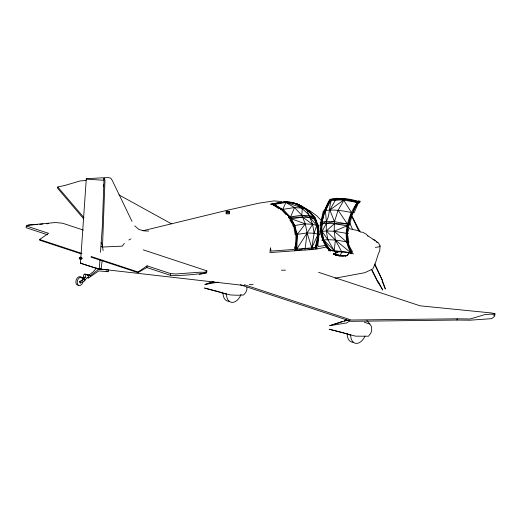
<?xml version="1.0" encoding="UTF-8"?>
<svg xmlns="http://www.w3.org/2000/svg" width="521" height="521" viewBox="0 0 521 521"><rect width="100%" height="100%" fill="white"/><g stroke="black" fill="none" stroke-linecap="round" stroke-linejoin="round"><path stroke-width="0.78" d="M291.897 202.461L297.152 204.03L302.252 208.146L301.822 215.29L305.319 223.887L307.11 232.926L311.779 247.892L311.662 249.272L305.091 248.452L296.781 249.11L296.013 250.484L296.345 234.554L294.697 225.521L290.516 217.062L282.747 209.429L273.011 203.867L272.144 203.757L271.649 204.701L285.899 202.493L293.694 203.099L299.236 204.733L293.694 203.099L284.101 201.855L273.011 203.867L272.822 204.577L278.566 208.446M103.405 186.388L103.516 184.766M81.569 259.087L80.56 259.458L80.436 263.196L99.27 269.233L99.967 259.556M100.488 252.294L102.285 227.28L104.044 178.208L102.891 177.791L86.297 178.716L80.879 257.309L80.013 257.4L79.83 257.986M124.304 243.431L122.266 246.14L102.487 247.026L104.975 180.24L104.057 177.759L108.609 177.602L110.81 178.215L112.236 180.383L132.015 221.405M226.036 213.63L226.199 211.422L227.755 211.096L229.403 211.643L229.233 213.844M227.677 214.177L227.846 211.962L229.403 211.643M304.987 249.82L307.11 232.926L312.613 224.33L306.569 209.559L299.034 204.883L308.64 210.23L314.567 217.394L316.794 220.917C305.977 214.639 298.572 199.992 284.101 201.855M226.531 213.968L226.7 211.76L226.199 211.422M228.797 214.124L228.966 211.91M367.676 235.7L378.279 242.714L380.109 245.932L379.666 251.181L378.559 253.141L375.491 262.897L372.88 268.882L364.798 272.698L335.075 278.207M82.084 278.188L83.809 277.791L83.653 278.702L82.487 279.972L79.654 281.483L79.778 282.779L80.442 282.994L84.832 280.773L84.552 278.038L85.223 277.556L85.965 274.482L87.398 274.547L88.309 276.371L90.068 275.433L90.27 275.85L98.645 269.194L108.557 269.93L108.094 271.734L98.749 270.92L88.498 277.999L87.053 277.517M84.832 280.773L84.552 278.038M103.92 179.335L104.044 178.208M102.246 260.083L101.139 268.432L100.56 269.09L97.473 268.719L96.059 267.957M320.102 222.35L326.348 221.425C330.412 214.541 328.562 205.411 332.157 198.807L344.238 199.035L360.415 201.803L359.757 200.904L359.093 201.607C348.653 216.554 342.486 236.905 352.111 253.825L335.407 240.025L326.302 230.966L326.348 221.425L325.449 210.653L329.884 200.722L329.35 199.843C338.865 197.811 348.595 198.058 357.823 201.393L358.487 202.662L354.046 212.933L351.48 212.535C342.245 210.699 332.704 208.908 323.352 210.966L320.031 225.86L321.008 225.658L322.05 223.971L326.348 221.425L334.469 221.672L349.715 224.382C351.805 216.313 353.622 207.599 358.494 200.689L359.809 202.858L343.658 200.103L335.283 199.888L331.454 199.51L331.161 198.963L330.457 199.667C320.656 213.656 316.84 233.291 326.993 248.172L328.061 248.38C334.456 254.15 343.867 250.008 351.265 253.727L350.913 252.737C341.522 236.619 347.461 216.853 357.224 202.448L344.238 199.035L328.777 200.891L324.453 210.803L320.076 231.637L322.812 240.103L329.689 250.927M344.928 198.345L338.122 210.23L334.469 221.672L334.176 231.246L335.407 240.025L334.195 250.634L334.684 251.663M285.808 214.405L281.653 209.605L273.935 204.395L284.987 201.959L307.553 209.878C318.253 217.999 320.395 232.718 317.725 245.137L316.788 245.319L315.452 247.403L315.283 248.843L316.788 245.319L318.963 234.398L318.683 225.977C314.384 216.743 307.82 208.296 298.142 204.362C290.008 201.041 280.5 201.966 271.897 204.043L270.718 204.18L271.897 204.043L281.653 209.605L291.402 218.84L305.319 223.887L312.613 224.33L318.683 225.977M47.561 234.776L26.05 227.677L26.304 225.984L48.583 233.336L39.583 239.504L39.492 240.116L81.042 253.831M91.045 257.133L137.98 272.62L138.065 272.014L147.072 265.847L170.621 273.616L175.798 273.968L199.348 272.236L205.163 272.275L206.889 270.855L143.295 249.865M199.172 274.521L206.609 272.763L206.889 270.855M86.037 180.507L80.117 180.943L65.249 185.333L57.772 186.98L57.584 188.211L83.757 218.957M137.98 272.62L146.818 267.54L147.072 265.847M206.609 272.763C194.646 274.515 182.448 275.883 170.367 275.309L170.621 273.616M240.363 284.798L351.011 321.32L457.002 320.044L457.191 318.813L470.118 318.969L484.979 314.58L492.384 314.039L494.292 315.544L494.95 313.818L491.739 312.991L420.063 305.814L318.631 272.333M298.338 204.61L298.051 204.558C306.765 208.68 314.743 215.609 316.722 225.443L314.104 233.284L311.779 247.892L305.091 248.452L296.775 250.432L297.263 234.411L294.697 225.521L289.598 217.316L282.747 209.429L285.899 202.493L294.528 207.56L301.822 215.29L314.261 218.853L317.654 225.697L318.064 234.196L315.452 247.403L311.662 249.272M316.11 248.745L316.788 245.319L317.022 248.641M318.963 234.398L315.452 247.403L311.779 247.892L318.064 234.196L316.722 225.443L310.054 217.602L302.558 217.094L288.406 217.407C296.195 225.026 297.309 237.198 294.964 247.384L296.052 247.241L296.781 249.11L307.11 232.926L314.104 233.284L319.959 234.632M294.886 250.588L296.052 247.241L297.263 234.411L305.319 223.887L292.548 225.814M345.827 255.511L345.84 256.189L346.055 255.59L347.22 255.642L349.109 252.731M336.709 252.105L333.401 254.339L339.021 255.824L340.083 255.31L341.646 252.633M302.252 208.146L294.528 207.56L290.516 217.062C298.741 215.336 307.664 214.19 315.544 217.83M80.013 257.4L80.592 257.205L81.133 257.771L81.335 258.54L80.56 259.458M79.537 258.019L80.56 257.381L81.185 258.507L80.423 259.302L79.459 259.087M80.56 257.381L79.127 258.396M328.666 250.77L328.061 248.38L330.614 251.063L323.736 240.031L321.144 231.519L322.05 223.971L334.469 221.672L329.819 210.009L336.553 198.136M349.715 224.382C343.43 232.77 347.39 243.717 352.463 251.656L351.232 251.454L346.556 241.9L334.176 231.246L326.302 230.966L320.076 231.637M347.136 255.381L348.386 253.799M346.152 319.36L344.537 321.027L329.773 325.671L346.817 322.909L349.982 320.754M84.461 278.963L80.319 281.698L79.654 281.483M380.109 245.932L378.995 246.915L375.302 247.345M96.17 268.38L92.92 272.105L88.642 275.316L88.44 274.899L87.209 275.251M85.223 277.556L83.777 277.081L81.335 277.94M329.819 210.009L343.658 200.103L351.48 212.535L348.38 224.199L347.058 225.853L334.176 231.246L348.634 233.675M84.923 279.842L88.296 277.022L88.498 277.999M345.872 320.135L344.537 321.027L348.946 320.089M337.452 251.682L333.401 254.339L339.178 255.876L345.84 256.189M87.398 274.547L84.819 274.105L83.581 274.886L83.777 277.081M337.393 251.825L333.401 254.339L339.327 255.459L346.055 255.59M337.308 251.884L333.401 254.339L338.448 255.27M79.329 257.804L80.071 257.55M128.876 239.986L130.999 238.859M338.07 251.89L333.401 254.339L340.141 255.498L347.22 255.642M338.37 251.76L333.401 254.339L340.083 255.31M26.304 225.984L27.945 225.163L55.506 222.526L62.572 223.222L83.34 230.08M218.247 282.128L204.994 284.486L212.588 281.868M80.175 258.084L81.016 257.862M329.773 325.671L342.479 321.464M82.605 258.175L81.335 258.54M204.994 284.486L213.857 281.698M326.192 247.013L316.989 248.999L311.656 249.592L269.963 252.581L270.445 247.768L271.063 251.096L294.274 249.442L295.12 246.752L296.195 246.609C299.054 229.084 289.539 210.484 272.431 204.421L273.538 204.252M142.865 230.764L228.836 209.878L259.165 203.125L274.059 200.904L281.757 201.542M81.185 258.507L79.882 258.644M80.592 257.205L81.673 257.569L81.133 257.771M325.501 245.482L318.266 246.505L317.777 244.649L316.846 244.824L318.898 233.857L317.471 225.202L315.557 220.077M294.528 207.56L280.48 209.735M307.11 232.926L295.199 234.691L293.707 225.678L289.982 220.318L291.18 220.214L291.402 218.84L302.558 217.094L312.613 224.33L314.104 233.284M353.368 253.994L351.232 251.454L350.913 252.737L334.195 250.634L323.736 240.031L322.095 231.415L326.335 223.424L334.404 223.685L347.058 225.853L347.898 227.56L349.246 227.749L347.331 233.48L348.881 242.265L346.556 241.9C338.409 240.253 330.073 239.093 321.77 240.181M27.945 225.163L37.362 224.473M39.72 224.297L42.859 224.069M46.786 223.783L48.355 223.665M281.464 270.243L285.495 270.152M457.191 318.813L351.206 320.005L244.395 284.753M457.002 320.044L469.935 320.2L491.694 318.657L494.585 316.286L494.95 313.818L493.335 313.701M148.7 231.07L144.004 230.888L138.873 229.422L134.783 225.899M249.292 284.525L253.18 284.694M339.021 255.824L343.417 256.019M103.575 180.233L87.007 179.211L86.297 178.716L86.46 179.016M99.413 268.602L101.035 268.719M360.46 232.047L362.811 232.255L366.537 234.43L367.969 236.221M100.56 269.09L244.362 285.501M226.7 211.76L227.846 211.962M218.853 291.669L204.46 288.028L225.919 293.994L230.875 294.984L238.09 295.257L243.535 295.01L245.886 292.288L246.889 289.507L246.856 287.136M343.775 332.899L329.239 329.226L355.615 336.156L368.425 336.234L370.665 333.473L371.662 330.692L371.616 326.739L369.956 324.205L364.316 322.199M360.232 231.122L349.656 228.771M80.436 263.196L99.27 269.233M225.919 293.994L219.588 291.916M350.555 335.14L344.472 333.14M101.054 246.55L102.487 247.026M146.818 267.54L170.367 275.309M39.583 239.504L81.901 253.473M91.136 256.521L138.065 272.014M106.102 271.076L108.094 271.734M88.44 274.899L90.068 275.433M84.819 274.105L85.965 274.482M89.189 275.492L90.27 275.85M298.559 204.916L295.387 203.828M372.997 239.432L375.159 240.279M118.944 194.88L171.448 223.815M301.203 206.375L302.525 207.111M303.847 207.84L307.156 209.67M309.285 210.38L316.97 215.961L321.236 220.435M376.247 241.77L377.419 242.669M309.897 212.49L314.28 216.996L314.788 218.227M366.895 320.643L369.838 323.873M57.772 186.98L83.953 217.674M330.053 199.133L330.887 200.572C325.299 209.82 320.669 220.37 322.095 231.415L327.833 239.706L334.195 250.634L330.047 249.976L322.812 240.103M80.351 262.219L81.276 263.476M338.122 210.23L347.286 223.874L334.404 223.685L326.302 230.966L327.833 239.706M371.258 269.253L377.94 282.167L382.766 290.073L378.389 281.802M335.407 240.025L342.121 252.613M101.12 242.649L102.292 244.818L103.112 250.594M352.326 216.729L359.939 231.702M374.43 264.232L382.18 279.94L385.371 289.025L382.03 281.027M372.32 270.484L377.94 282.167M352.066 216.892L358.936 231.383M374.866 263.965L382.18 279.94M349.793 223.047L352.639 229.657M83.809 277.791L84.057 278.995M80.319 281.698L80.442 282.994M83.015 281.854A4.383 2.833 -71.7 0 1 78.326 285.228A4.383 2.833 -71.7 0 1 78.502 278.579A4.383 2.833 -71.7 0 1 83.086 279.022M78.248 285.143A4.383 2.833 -71.7 0 1 76.196 280.005A4.383 2.833 -71.7 0 1 80.905 277.107M364.974 336.091A11.377 7.353 -71.7 0 1 355.954 343.378A11.377 7.353 -71.7 0 1 350.705 334.541M353.44 342.258A11.377 7.353 -71.7 0 1 347.253 333.401M241.054 294.398A11.377 7.353 -71.7 0 1 231.995 302.408A11.377 7.353 -71.7 0 1 226.498 293.544M229.233 301.262A11.377 7.353 -71.7 0 1 223.034 293.219"/></g></svg>
